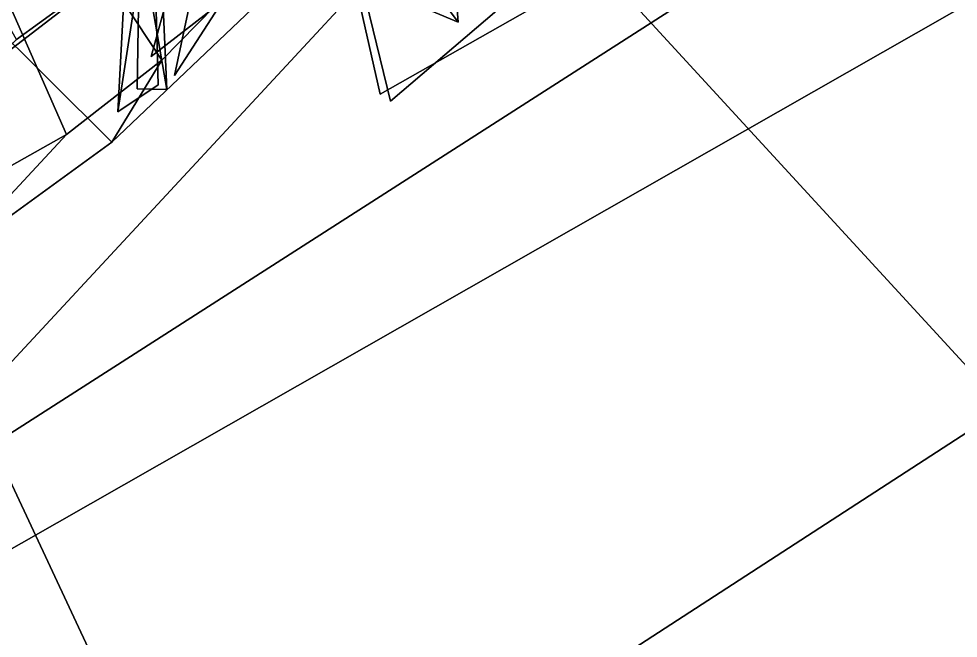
# Model space of a CAD drawing. Header units: metres. Extents: x -219 to 389, y -251 to 301.
# Drawn here: x -62.93 to -46.12, y -53.61 to -42.52 of the extents above; entities that cross this region are included whole.
import ezdxf

# ---------------------------------------------------------------- set-up
doc = ezdxf.new("R2010")
doc.units = ezdxf.units.M

msp = doc.modelspace()

# ---------------------------------------------------------------- linework, layer by layer
at = {"layer": 'Breeder_2Pdcel', "color": 3}
for points in [[(-65.4583, -38.4853, 402.4997), (-62.5671, -36.414, 401.1209), (-60.08904, -40.8021, 399.6819), (-62.9694, -42.8924, 401.0544)], [(-63.1562, -39.03267, 368.4729), (-62.2689, -38.04882, 368.6239), (-58.7803, -41.6448, 367.5152), (-60.3677, -43.2618, 367.5245)], [(-63.3571, -43.2908, 395.9081), (-61.73, -42.03771, 394.9551), (-65.1656, -38.4989, 393.4601), (-66.03322, -39.2188, 394.1614)], [(-61.2646, -44.7341, 362.6676), (-58.5144, -42.1103, 362.4119), (-61.9092, -38.7309, 360.3422), (-64.6743, -41.34, 360.5888)], [(-64.1473, -39.8843, 368.7079), (-63.1562, -39.03267, 368.4729), (-60.3677, -43.2618, 367.5245), (-62.0722, -44.5975, 368.1853)], [(-65.1424, -40.5201, 369.302), (-64.1473, -39.8843, 368.7079), (-62.0722, -44.5975, 368.1853), (-63.7207, -45.5189, 369.4306)], [(-62.9694, -42.8924, 401.0544), (-60.08904, -40.8021, 399.6819), (-61.73, -42.03771, 394.9551), (-63.3571, -43.2908, 395.9081)], [(-64.1538, -46.8338, 364.0069), (-61.2646, -44.7341, 362.6676), (-64.6743, -41.34, 360.5888), (-67.5783, -43.425, 361.9191)], [(-60.3677, -43.2618, 367.5245), (-58.7803, -41.6448, 367.5152), (-58.5144, -42.1103, 362.4119), (-61.2646, -44.7341, 362.6676)], [(-62.0722, -44.5975, 368.1853), (-60.3677, -43.2618, 367.5245), (-61.2646, -44.7341, 362.6676), (-64.1538, -46.8338, 364.0069)], [(-63.7207, -45.5189, 369.4306), (-62.0722, -44.5975, 368.1853), (-64.1538, -46.8338, 364.0069), (-66.8893, -48.1965, 366.2976)]]:
    msp.add_3dface(points, dxfattribs=at)
at = {"layer": 'Breeder_2Petal1', "color": 3}
for points in [[(-60.6651, -35.06158, 390.7288), (-66.8592, -42.2073, 387.1035), (-64.7937, -42.537, 393.0686)], [(-60.6651, -35.06158, 390.7288), (-64.7937, -42.537, 393.0686), (-66.8592, -42.2073, 387.1035)], [(-60.6651, -35.06158, 390.7288), (-60.2796, -43.7916, 386.5065), (-61.2134, -38.3873, 376.7245)], [(-60.6651, -35.06158, 390.7288), (-61.2134, -38.3873, 376.7245), (-60.2796, -43.7916, 386.5065)], [(-60.6651, -35.06158, 390.7288), (-60.3304, -38.8515, 376.7889), (-61.1532, -44.1896, 386.3685)], [(-60.6651, -35.06158, 390.7288), (-61.1532, -44.1896, 386.3685), (-60.3304, -38.8515, 376.7889)], [(-60.6651, -35.06158, 390.7288), (-61.1532, -44.1896, 386.3685), (-60.4363, -43.7065, 392.6302)], [(-60.6651, -35.06158, 390.7288), (-60.4363, -43.7065, 392.6302), (-61.1532, -44.1896, 386.3685)], [(-60.6651, -35.06158, 390.7288), (-60.8115, -43.7805, 392.8399), (-60.2796, -43.7916, 386.5065)], [(-60.6651, -35.06158, 390.7288), (-60.2796, -43.7916, 386.5065), (-60.8115, -43.7805, 392.8399)], [(-60.6651, -35.06158, 390.7288), (-55.4876, -37.09646, 377.3928), (-55.06377, -42.5868, 386.9121)], [(-60.6651, -35.06158, 390.7288), (-55.06377, -42.5868, 386.9121), (-55.4876, -37.09646, 377.3928)], [(-60.6651, -35.06158, 390.7288), (-55.06377, -42.5868, 386.9121), (-56.00847, -42.1929, 393.1498)], [(-60.6651, -35.06158, 390.7288), (-56.00847, -42.1929, 393.1498), (-55.06377, -42.5868, 386.9121)], [(-58.394, -35.316, 366.7299), (-57.5311, -40.8508, 375.1675), (-60.5587, -43.1962, 370.1386)], [(-58.394, -35.316, 366.7299), (-60.5587, -43.1962, 370.1386), (-57.5311, -40.8508, 375.1675)], [(-58.394, -35.316, 366.7299), (-60.1423, -43.5373, 369.8686), (-58.109, -40.3866, 375.0002)], [(-58.394, -35.316, 366.7299), (-58.109, -40.3866, 375.0002), (-60.1423, -43.5373, 369.8686)], [(-58.394, -35.316, 366.7299), (-56.2801, -43.9975, 367.5429), (-53.03677, -41.2286, 372.2555)], [(-58.394, -35.316, 366.7299), (-53.03677, -41.2286, 372.2555), (-56.2801, -43.9975, 367.5429)], [(-58.394, -35.316, 366.7299), (-52.1715, -41.4349, 371.8691), (-56.4619, -43.8749, 367.9199)], [(-58.394, -35.316, 366.7299), (-56.4619, -43.8749, 367.9199), (-52.1715, -41.4349, 371.8691)]]:
    msp.add_3dface(points, dxfattribs=at)
at = {"layer": 'Breeder_Leaf', "color": 3}
for points in [[(-91.2105, -11.5398, 199.1209), (-61.2958, -32.0532, 199.3515), (-69.2797, -65.04957, 184.5442)], [(-91.2105, -11.5398, 199.1209), (-69.2797, -65.04957, 184.5442), (-61.2958, -32.0532, 199.3515)], [(-72.2179, -22.9238, 346.8737), (-38.9781, -34.4874, 315.0494), (-63.3924, -50.1408, 329.0746)], [(-72.2179, -22.9238, 346.8737), (-63.3924, -50.1408, 329.0746), (-38.9781, -34.4874, 315.0494)], [(-69.6517, -55.7687, 393.2073), (-45.1809, -29.3857, 409.4595), (-45.6363, -42.07015, 396.4334)], [(-69.6517, -55.7687, 393.2073), (-45.6363, -42.07015, 396.4334), (-45.1809, -29.3857, 409.4595)], [(-69.2797, -65.04957, 184.5442), (-61.2958, -32.0532, 199.3515), (-45.2891, -49.4887, 183.0244)], [(-69.2797, -65.04957, 184.5442), (-45.2891, -49.4887, 183.0244), (-61.2958, -32.0532, 199.3515)], [(-38.9781, -34.4874, 315.0494), (-48.3076, -82.424, 322.7845), (-63.3924, -50.1408, 329.0746)], [(-38.9781, -34.4874, 315.0494), (-63.3924, -50.1408, 329.0746), (-48.3076, -82.424, 322.7845)], [(-24.1274, -69.4886, 305.1442), (-48.3076, -82.424, 322.7845), (-38.9781, -34.4874, 315.0494)], [(-24.1274, -69.4886, 305.1442), (-38.9781, -34.4874, 315.0494), (-48.3076, -82.424, 322.7845)], [(-31.9733, -52.893, 389.7016), (-69.6517, -55.7687, 393.2073), (-45.6363, -42.07015, 396.4334)], [(-31.9733, -52.893, 389.7016), (-45.6363, -42.07015, 396.4334), (-69.6517, -55.7687, 393.2073)], [(-48.3076, -82.424, 322.7845), (-77.2186, -88.7116, 341.0018), (-63.3924, -50.1408, 329.0746)], [(-48.3076, -82.424, 322.7845), (-63.3924, -50.1408, 329.0746), (-77.2186, -88.7116, 341.0018)], [(-62.05539, -80.5891, 184.4259), (-91.6222, -63.3322, 198.5596), (-69.9424, -53.117, 182.6716)], [(-62.05539, -80.5891, 184.4259), (-69.9424, -53.117, 182.6716), (-91.6222, -63.3322, 198.5596)]]:
    msp.add_3dface(points, dxfattribs=at)

doc.saveas('drawing.dxf')
